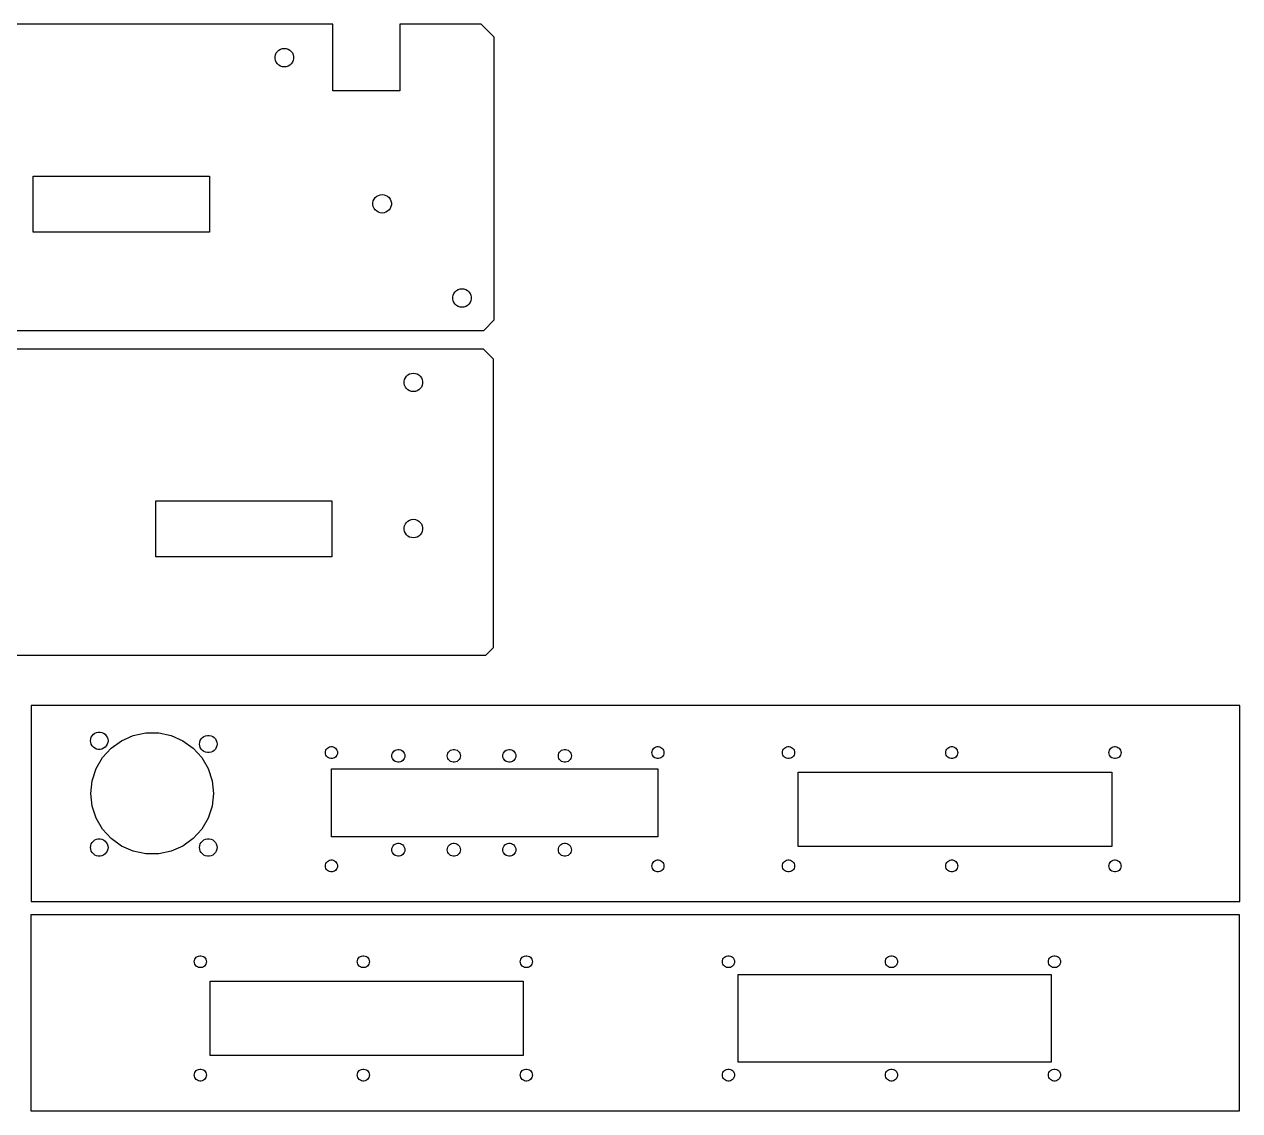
# Model space of a CAD drawing. Extents: x -131 to 1160, y 6 to 376.
# Drawn here: x 787.3 to 1159.7, y 26 to 358.7 of the extents above; entities that cross this region are included whole.
import ezdxf

# ---------------------------------------------------------------- set-up
doc = ezdxf.new("R2010")
doc.units = 0
doc.layers.add('Layer_1', color=7, linetype='CONTINUOUS')

msp = doc.modelspace()

# ---------------------------------------------------------------- linework, layer by layer
at = {"layer": 'Layer_1', "color": 7}
for points in [[(525.197917, 264.953857), (928.064353, 264.953857), (931.310367, 268.186669), (931.310367, 354.726657), (927.315239, 358.705498), (902.345716, 358.705498), (902.345716, 338.313878), (881.870696, 338.313878), (881.870696, 358.705498), (525.946979, 358.705498), (522.808729, 355.580118), (522.808729, 267.333202)], [(864.158297, 348.806126), (864.280985, 349.386037), (864.523713, 349.927147), (864.873281, 350.406606), (865.315744, 350.803497), (865.831072, 351.099756), (866.396434, 351.282845), (866.988704, 351.344546), (867.580947, 351.282845), (868.146282, 351.099756), (868.661638, 350.803497), (869.104101, 350.406606), (869.453642, 349.927147), (869.696397, 349.386037), (869.819058, 348.806126), (869.819058, 348.213247), (869.696397, 347.633336), (869.453642, 347.092226), (869.104101, 346.612778), (868.661638, 346.215876), (868.146282, 345.919246), (867.580947, 345.736157), (866.988704, 345.674457), (866.396434, 345.736157), (865.831072, 345.919246), (865.315744, 346.215876), (864.873281, 346.612778), (864.523713, 347.092226), (864.280985, 347.633336), (864.158297, 348.213247)], [(790.082663, 312.202678), (844.016865, 312.202678), (844.016865, 295.093629), (790.082663, 295.093629)], [(894.121751, 304.044058), (894.244439, 304.623966), (894.487167, 305.165076), (894.836735, 305.644527), (895.279198, 306.041426), (895.794526, 306.337685), (896.359862, 306.520785), (896.952158, 306.582486), (897.544401, 306.520785), (898.109736, 306.337685), (898.625092, 306.041426), (899.067555, 305.644527), (899.417096, 305.165076), (899.659824, 304.623966), (899.782512, 304.044058), (899.782512, 303.451177), (899.659824, 302.871276), (899.417096, 302.330156), (899.067555, 301.850707), (898.625092, 301.453808), (898.109736, 301.157168), (897.544401, 300.974065), (896.952158, 300.912367), (896.359862, 300.974065), (895.794526, 301.157168), (895.279198, 301.453808), (894.836735, 301.850707), (894.487167, 302.330156), (894.244439, 302.871276), (894.121751, 303.451177)], [(918.5919, 275.197386), (918.714587, 275.777326), (918.957316, 276.318426), (919.306857, 276.797904), (919.749319, 277.194779), (920.264701, 277.491059), (920.83001, 277.674151), (921.422306, 277.735852), (922.014576, 277.674151), (922.579885, 277.491059), (923.095214, 277.194779), (923.537676, 276.797904), (923.887244, 276.318426), (924.129973, 275.777326), (924.25266, 275.197386), (924.25266, 274.604534), (924.129973, 274.024621), (923.887244, 273.483521), (923.537676, 273.00407), (923.095214, 272.607168), (922.579885, 272.310517), (922.014576, 272.127426), (921.422306, 272.065725), (920.83001, 272.127426), (920.264701, 272.310517), (919.749319, 272.607168), (919.306857, 273.00407), (918.957316, 273.483521), (918.714587, 274.024621), (918.5919, 274.604534)], [(927.964394, 259.253748), (572.040755, 259.253748), (572.040755, 238.862136), (551.56571, 238.862136), (551.56571, 259.253748), (526.596187, 259.253748), (522.601031, 255.274878), (522.601031, 168.734919), (525.847098, 165.502107), (928.713482, 165.502107), (931.10267, 167.881558), (931.10267, 256.128246)], [(909.363603, 248.761577), (909.239778, 248.181896), (908.997817, 247.640487), (908.647879, 247.160985), (908.205654, 246.764396), (907.690246, 246.468137), (907.124355, 246.285037), (906.532509, 246.223037), (905.940689, 246.285037), (905.374666, 246.468137), (904.859337, 246.764396), (904.417059, 247.160985), (904.067121, 247.640487), (903.82516, 248.181896), (903.701335, 248.761577), (903.701335, 249.354267), (903.82516, 249.933996), (904.067121, 250.475407), (904.417059, 250.954856), (904.859337, 251.351456), (905.374666, 251.647715), (905.940689, 251.830818), (906.532509, 251.892817), (907.124355, 251.830818), (907.690246, 251.647715), (908.205654, 251.351456), (908.647879, 250.954856), (908.997817, 250.475407), (909.239778, 249.933996), (909.363603, 249.354267)], [(881.563118, 195.641879), (827.628917, 195.641879), (827.628917, 212.750957), (881.563118, 212.750957)], [(909.363603, 203.999567), (909.239778, 203.419846), (908.997817, 202.878437), (908.647879, 202.398975), (908.205654, 202.002386), (907.690246, 201.706137), (907.124355, 201.523046), (906.532509, 201.461046), (905.940689, 201.523046), (905.374666, 201.706137), (904.859337, 202.002386), (904.417059, 202.398975), (904.067121, 202.878437), (903.82516, 203.419846), (903.701335, 203.999567), (903.701335, 204.592226), (903.82516, 205.171946), (904.067121, 205.713355), (904.417059, 206.192807), (904.859337, 206.589406), (905.374666, 206.885666), (905.940689, 207.068768), (906.532509, 207.130768), (907.124355, 207.068768), (907.690246, 206.885666), (908.205654, 206.589406), (908.647879, 206.192807), (908.997817, 205.713355), (909.239778, 205.171946), (909.363603, 204.592226)], [(1159.650494, 150.085712), (789.408452, 150.085712), (789.408452, 90.073688), (1159.650494, 90.073688)], [(810.010392, 136.669194), (809.461831, 136.784843), (808.949386, 137.011115), (808.495732, 137.337955), (808.120367, 137.751366), (807.839936, 138.232934), (807.666634, 138.761969), (807.607631, 139.315107), (807.666634, 139.868218), (807.839936, 140.397173), (808.120367, 140.878821), (808.495732, 141.292126), (808.949386, 141.619072), (809.461831, 141.845264), (810.010392, 141.960914), (810.571256, 141.960914), (811.119816, 141.845264), (811.632182, 141.619072), (812.085942, 141.292126), (812.46128, 140.878821), (812.741686, 140.397173), (812.915014, 139.868218), (812.974043, 139.315107), (812.915014, 138.761969), (812.741686, 138.232934), (812.46128, 137.751366), (812.085942, 137.337955), (811.632182, 137.011115), (811.119816, 136.784843), (810.571256, 136.669194)], [(824.568164, 104.671438), (820.724932, 105.481539), (817.135621, 107.066288), (813.95697, 109.356468), (811.327832, 112.251936), (809.363433, 115.626299), (808.149207, 119.331763), (807.738547, 123.206771), (808.149207, 127.081673), (809.363433, 130.787268), (811.327832, 134.161526), (813.95697, 137.056994), (817.135621, 139.347068), (820.724932, 140.931896), (824.568164, 141.741918), (828.4972, 141.741918), (832.340326, 140.931896), (835.929743, 139.347068), (839.108394, 137.056994), (841.7374, 134.161526), (843.701931, 130.787268), (844.916078, 127.081673), (845.326817, 123.206771), (844.916078, 119.331763), (843.701931, 115.626299), (841.7374, 112.251936), (839.108394, 109.356468), (835.929743, 107.066288), (832.340326, 105.481539), (828.4972, 104.671438)], [(843.424198, 135.677483), (842.875637, 135.793132), (842.363192, 136.019298), (841.909538, 136.346244), (841.534173, 136.759549), (841.253741, 137.241223), (841.080413, 137.770258), (841.021437, 138.32329), (841.080413, 138.876401), (841.253741, 139.405462), (841.534173, 139.887004), (841.909538, 140.300415), (842.363192, 140.627255), (842.875637, 140.853553), (843.424198, 140.969176), (843.985062, 140.969176), (844.533622, 140.853553), (845.045988, 140.627255), (845.499722, 140.300415), (845.87506, 139.887004), (846.155492, 139.405462), (846.32882, 138.876401), (846.387822, 138.32329), (846.32882, 137.770258), (846.155492, 137.241223), (845.87506, 136.759549), (845.499722, 136.346244), (845.045988, 136.019298), (844.533622, 135.793132), (843.985062, 135.677483)], [(881.225483, 133.870352), (880.847129, 133.94933), (880.493805, 134.105355), (880.180882, 134.330833), (879.92204, 134.615895), (879.72863, 134.948026), (879.609117, 135.31286), (879.569112, 135.694363), (879.609117, 136.075786), (879.72863, 136.440594), (879.92204, 136.772752), (880.180882, 137.057788), (880.493805, 137.283186), (880.847129, 137.439211), (881.225483, 137.519168), (881.612331, 137.519168), (881.990685, 137.439211), (882.344009, 137.283186), (882.656959, 137.057788), (882.915774, 136.772752), (883.109079, 136.440594), (883.228697, 136.075786), (883.268728, 135.694363), (883.228697, 135.31286), (883.109079, 134.948026), (882.915774, 134.615895), (882.656959, 134.330833), (882.344009, 134.105355), (881.990685, 133.94933), (881.612331, 133.870352)], [(901.712197, 132.730712), (901.303178, 132.816675), (900.92112, 132.985294), (900.583088, 133.229081), (900.303053, 133.537215), (900.094006, 133.896334), (899.965021, 134.290749), (899.921021, 134.703155), (899.965021, 135.115561), (900.094006, 135.509949), (900.303053, 135.869094), (900.583088, 136.177228), (900.92112, 136.420909), (901.303178, 136.589634), (901.712197, 136.675597), (902.130265, 136.675597), (902.539311, 136.589634), (902.92137, 136.420909), (903.259375, 136.177228), (903.53941, 135.869094), (903.748431, 135.509949), (903.877468, 135.115561), (903.921468, 134.703155), (903.877468, 134.290749), (903.748431, 133.896334), (903.53941, 133.537215), (903.259375, 133.229081), (902.92137, 132.985294), (902.539311, 132.816675), (902.130265, 132.730712)], [(918.714137, 132.730712), (918.305091, 132.816675), (917.923059, 132.985294), (917.585028, 133.229081), (917.304993, 133.537215), (917.095972, 133.896334), (916.966935, 134.290749), (916.922934, 134.703155), (916.966935, 135.115561), (917.095972, 135.509949), (917.304993, 135.869094), (917.585028, 136.177228), (917.923059, 136.420909), (918.305091, 136.589634), (918.714137, 136.675597), (919.132205, 136.675597), (919.541251, 136.589634), (919.923283, 136.420909), (920.261315, 136.177228), (920.54135, 135.869094), (920.75037, 135.509949), (920.879408, 135.115561), (920.923408, 134.703155), (920.879408, 134.290749), (920.75037, 133.896334), (920.54135, 133.537215), (920.261315, 133.229081), (919.923283, 132.985294), (919.541251, 132.816675), (919.132205, 132.730712)], [(935.716077, 132.730712), (935.307031, 132.816675), (934.924973, 132.985294), (934.586941, 133.229081), (934.306906, 133.537215), (934.097885, 133.896334), (933.968874, 134.290749), (933.924874, 134.703155), (933.968874, 135.115561), (934.097885, 135.509949), (934.306906, 135.869094), (934.586941, 136.177228), (934.924973, 136.420909), (935.307031, 136.589634), (935.716077, 136.675597), (936.134119, 136.675597), (936.543164, 136.589634), (936.925223, 136.420909), (937.263228, 136.177228), (937.543263, 135.869094), (937.752284, 135.509949), (937.881321, 135.115561), (937.925321, 134.703155), (937.881321, 134.290749), (937.752284, 133.896334), (937.543263, 133.537215), (937.263228, 133.229081), (936.925223, 132.985294), (936.543164, 132.816675), (936.134119, 132.730712)], [(952.71799, 132.730712), (952.308944, 132.816675), (951.926912, 132.985294), (951.588881, 133.229081), (951.308846, 133.537215), (951.099825, 133.896334), (950.970788, 134.290749), (950.926787, 134.703155), (950.970788, 135.115561), (951.099825, 135.509949), (951.308846, 135.869094), (951.588881, 136.177228), (951.926912, 136.420909), (952.308944, 136.589634), (952.71799, 136.675597), (953.136058, 136.675597), (953.545104, 136.589634), (953.927136, 136.420909), (954.265168, 136.177228), (954.545203, 135.869094), (954.75425, 135.509949), (954.883261, 135.115561), (954.927261, 134.703155), (954.883261, 134.290749), (954.75425, 133.896334), (954.545203, 133.537215), (954.265168, 133.229081), (953.927136, 132.985294), (953.545104, 132.816675), (953.136058, 132.730712)], [(981.237242, 133.870352), (980.8582, 133.94933), (980.505167, 134.105355), (980.192112, 134.330833), (979.933111, 134.615895), (979.740071, 134.948026), (979.620056, 135.31286), (979.580051, 135.694363), (979.620056, 136.075786), (979.740071, 136.440594), (979.933111, 136.772752), (980.192112, 137.057788), (980.505167, 137.283186), (980.8582, 137.439211), (981.237242, 137.519168), (981.623296, 137.519168), (982.002338, 137.439211), (982.355372, 137.283186), (982.6684, 137.057788), (982.927427, 136.772752), (983.120441, 136.440594), (983.240456, 136.075786), (983.280461, 135.694363), (983.240456, 135.31286), (983.120441, 134.948026), (982.927427, 134.615895), (982.6684, 134.330833), (982.355372, 134.105355), (982.002338, 133.94933), (981.623296, 133.870352)], [(1021.241793, 133.870352), (1020.862751, 133.94933), (1020.509717, 134.105355), (1020.196662, 134.330833), (1019.937635, 134.615895), (1019.744595, 134.948026), (1019.62458, 135.31286), (1019.584575, 135.694363), (1019.62458, 136.075786), (1019.744595, 136.440594), (1019.937635, 136.772752), (1020.196662, 137.057788), (1020.509717, 137.283186), (1020.862751, 137.439211), (1021.241793, 137.519168), (1021.62782, 137.519168), (1022.006888, 137.439211), (1022.359922, 137.283186), (1022.67295, 137.057788), (1022.931977, 136.772752), (1023.124991, 136.440594), (1023.245006, 136.075786), (1023.285011, 135.694363), (1023.245006, 135.31286), (1023.124991, 134.948026), (1022.931977, 134.615895), (1022.67295, 134.330833), (1022.359922, 134.105355), (1022.006888, 133.94933), (1021.62782, 133.870352)], [(1071.247461, 133.870352), (1070.868419, 133.94933), (1070.515385, 134.105355), (1070.202356, 134.330833), (1069.943303, 134.615895), (1069.750289, 134.948026), (1069.630274, 135.31286), (1069.590269, 135.694363), (1069.630274, 136.075786), (1069.750289, 136.440594), (1069.943303, 136.772752), (1070.202356, 137.057788), (1070.515385, 137.283186), (1070.868419, 137.439211), (1071.247461, 137.519168), (1071.633488, 137.519168), (1072.012556, 137.439211), (1072.36559, 137.283186), (1072.678645, 137.057788), (1072.937645, 136.772752), (1073.130659, 136.440594), (1073.250674, 136.075786), (1073.290679, 135.694363), (1073.250674, 135.31286), (1073.130659, 134.948026), (1072.937645, 134.615895), (1072.678645, 134.330833), (1072.36559, 134.105355), (1072.012556, 133.94933), (1071.633488, 133.870352)], [(1121.253129, 133.870352), (1120.874113, 133.94933), (1120.521053, 134.105355), (1120.208024, 134.330833), (1119.948971, 134.615895), (1119.755957, 134.948026), (1119.635942, 135.31286), (1119.595937, 135.694363), (1119.635942, 136.075786), (1119.755957, 136.440594), (1119.948971, 136.772752), (1120.208024, 137.057788), (1120.521053, 137.283186), (1120.874113, 137.439211), (1121.253129, 137.519168), (1121.639182, 137.519168), (1122.018224, 137.439211), (1122.371284, 137.283186), (1122.684313, 137.057788), (1122.943313, 136.772752), (1123.136353, 136.440594), (1123.256368, 136.075786), (1123.296373, 135.694363), (1123.256368, 135.31286), (1123.136353, 134.948026), (1122.943313, 134.615895), (1122.684313, 134.330833), (1122.371284, 134.105355), (1122.018224, 133.94933), (1121.639182, 133.870352)], [(881.418894, 109.909077), (881.418894, 130.736283), (981.430256, 130.736283), (981.430256, 109.909077)], [(1024.435155, 106.933837), (1024.435155, 129.744466), (1120.446044, 129.744466), (1120.446044, 106.933837)], [(810.010392, 103.994369), (809.461831, 104.110019), (808.949386, 104.336211), (808.495732, 104.663157), (808.120367, 105.076542), (807.839936, 105.55811), (807.666634, 106.087144), (807.607631, 106.640282), (807.666634, 107.193314), (807.839936, 107.722349), (808.120367, 108.203917), (808.495732, 108.617328), (808.949386, 108.944247), (809.461831, 109.17044), (810.010392, 109.286089), (810.571256, 109.286089), (811.119816, 109.17044), (811.632182, 108.944247), (812.085942, 108.617328), (812.46128, 108.203917), (812.741686, 107.722349), (812.915014, 107.193314), (812.974043, 106.640282), (812.915014, 106.087144), (812.741686, 105.55811), (812.46128, 105.076542), (812.085942, 104.663157), (811.632182, 104.336211), (811.119816, 104.110019), (810.571256, 103.994369)], [(843.424198, 103.994369), (842.875637, 104.110019), (842.363192, 104.336211), (841.909538, 104.663157), (841.534173, 105.076542), (841.253741, 105.55811), (841.080413, 106.087144), (841.021437, 106.640282), (841.080413, 107.193314), (841.253741, 107.722349), (841.534173, 108.203917), (841.909538, 108.617328), (842.363192, 108.944247), (842.875637, 109.17044), (843.424198, 109.286089), (843.985062, 109.286089), (844.533622, 109.17044), (845.045988, 108.944247), (845.499722, 108.617328), (845.87506, 108.203917), (846.155492, 107.722349), (846.32882, 107.193314), (846.387822, 106.640282), (846.32882, 106.087144), (846.155492, 105.55811), (845.87506, 105.076542), (845.499722, 104.663157), (845.045988, 104.336211), (844.533622, 104.110019), (843.985062, 103.994369)], [(901.712197, 103.969499), (901.303178, 104.055462), (900.92112, 104.224081), (900.583088, 104.467841), (900.303053, 104.776001), (900.094006, 105.13512), (899.965021, 105.529535), (899.921021, 105.941941), (899.965021, 106.35432), (900.094006, 106.748735), (900.303053, 107.107854), (900.583088, 107.416014), (900.92112, 107.659695), (901.303178, 107.82842), (901.712197, 107.914357), (902.130265, 107.914357), (902.539311, 107.82842), (902.92137, 107.659695), (903.259375, 107.416014), (903.53941, 107.107854), (903.748431, 106.748735), (903.877468, 106.35432), (903.921468, 105.941941), (903.877468, 105.529535), (903.748431, 105.13512), (903.53941, 104.776001), (903.259375, 104.467841), (902.92137, 104.224081), (902.539311, 104.055462), (902.130265, 103.969499)], [(918.714137, 103.969499), (918.305091, 104.055462), (917.923059, 104.224081), (917.585028, 104.467841), (917.304993, 104.776001), (917.095972, 105.13512), (916.966935, 105.529535), (916.922934, 105.941941), (916.966935, 106.35432), (917.095972, 106.748735), (917.304993, 107.107854), (917.585028, 107.416014), (917.923059, 107.659695), (918.305091, 107.82842), (918.714137, 107.914357), (919.132205, 107.914357), (919.541251, 107.82842), (919.923283, 107.659695), (920.261315, 107.416014), (920.54135, 107.107854), (920.75037, 106.748735), (920.879408, 106.35432), (920.923408, 105.941941), (920.879408, 105.529535), (920.75037, 105.13512), (920.54135, 104.776001), (920.261315, 104.467841), (919.923283, 104.224081), (919.541251, 104.055462), (919.132205, 103.969499)], [(935.716077, 103.969499), (935.307031, 104.055462), (934.924973, 104.224081), (934.586941, 104.467841), (934.306906, 104.776001), (934.097885, 105.13512), (933.968874, 105.529535), (933.924874, 105.941941), (933.968874, 106.35432), (934.097885, 106.748735), (934.306906, 107.107854), (934.586941, 107.416014), (934.924973, 107.659695), (935.307031, 107.82842), (935.716077, 107.914357), (936.134119, 107.914357), (936.543164, 107.82842), (936.925223, 107.659695), (937.263228, 107.416014), (937.543263, 107.107854), (937.752284, 106.748735), (937.881321, 106.35432), (937.925321, 105.941941), (937.881321, 105.529535), (937.752284, 105.13512), (937.543263, 104.776001), (937.263228, 104.467841), (936.925223, 104.224081), (936.543164, 104.055462), (936.134119, 103.969499)], [(952.71799, 103.969499), (952.308944, 104.055462), (951.926912, 104.224081), (951.588881, 104.467841), (951.308846, 104.776001), (951.099825, 105.13512), (950.970788, 105.529535), (950.926787, 105.941941), (950.970788, 106.35432), (951.099825, 106.748735), (951.308846, 107.107854), (951.588881, 107.416014), (951.926912, 107.659695), (952.308944, 107.82842), (952.71799, 107.914357), (953.136058, 107.914357), (953.545104, 107.82842), (953.927136, 107.659695), (954.265168, 107.416014), (954.545203, 107.107854), (954.75425, 106.748735), (954.883261, 106.35432), (954.927261, 105.941941), (954.883261, 105.529535), (954.75425, 105.13512), (954.545203, 104.776001), (954.265168, 104.467841), (953.927136, 104.224081), (953.545104, 104.055462), (953.136058, 103.969499)], [(881.225483, 99.158659), (880.847129, 99.237611), (880.493805, 99.39353), (880.180882, 99.619034), (879.92204, 99.904096), (879.72863, 100.236228), (879.609117, 100.601035), (879.569112, 100.982459), (879.609117, 101.363961), (879.72863, 101.728795), (879.92204, 102.060927), (880.180882, 102.345989), (880.493805, 102.571387), (880.847129, 102.727412), (881.225483, 102.807369), (881.612331, 102.807369), (881.990685, 102.727412), (882.344009, 102.571387), (882.656959, 102.345989), (882.915774, 102.060927), (883.109079, 101.728795), (883.228697, 101.363961), (883.268728, 100.982459), (883.228697, 100.601035), (883.109079, 100.236228), (882.915774, 99.904096), (882.656959, 99.619034), (882.344009, 99.39353), (881.990685, 99.237611), (881.612331, 99.158659)], [(981.237242, 99.158659), (980.8582, 99.237611), (980.505167, 99.39353), (980.192112, 99.619034), (979.933111, 99.904096), (979.740071, 100.236228), (979.620056, 100.601035), (979.580051, 100.982459), (979.620056, 101.363961), (979.740071, 101.728795), (979.933111, 102.060927), (980.192112, 102.345989), (980.505167, 102.571387), (980.8582, 102.727412), (981.237242, 102.807369), (981.623296, 102.807369), (982.002338, 102.727412), (982.355372, 102.571387), (982.6684, 102.345989), (982.927427, 102.060927), (983.120441, 101.728795), (983.240456, 101.363961), (983.280461, 100.982459), (983.240456, 100.601035), (983.120441, 100.236228), (982.927427, 99.904096), (982.6684, 99.619034), (982.355372, 99.39353), (982.002338, 99.237611), (981.623296, 99.158659)], [(1021.241793, 99.158659), (1020.862751, 99.237611), (1020.509717, 99.39353), (1020.196662, 99.619034), (1019.937635, 99.904096), (1019.744595, 100.236228), (1019.62458, 100.601035), (1019.584575, 100.982459), (1019.62458, 101.363961), (1019.744595, 101.728795), (1019.937635, 102.060927), (1020.196662, 102.345989), (1020.509717, 102.571387), (1020.862751, 102.727412), (1021.241793, 102.807369), (1021.62782, 102.807369), (1022.006888, 102.727412), (1022.359922, 102.571387), (1022.67295, 102.345989), (1022.931977, 102.060927), (1023.124991, 101.728795), (1023.245006, 101.363961), (1023.285011, 100.982459), (1023.245006, 100.601035), (1023.124991, 100.236228), (1022.931977, 99.904096), (1022.67295, 99.619034), (1022.359922, 99.39353), (1022.006888, 99.237611), (1021.62782, 99.158659)], [(1071.247461, 99.158659), (1070.868419, 99.237611), (1070.515385, 99.39353), (1070.202356, 99.619034), (1069.943303, 99.904096), (1069.750289, 100.236228), (1069.630274, 100.601035), (1069.590269, 100.982459), (1069.630274, 101.363961), (1069.750289, 101.728795), (1069.943303, 102.060927), (1070.202356, 102.345989), (1070.515385, 102.571387), (1070.868419, 102.727412), (1071.247461, 102.807369), (1071.633488, 102.807369), (1072.012556, 102.727412), (1072.36559, 102.571387), (1072.678645, 102.345989), (1072.937645, 102.060927), (1073.130659, 101.728795), (1073.250674, 101.363961), (1073.290679, 100.982459), (1073.250674, 100.601035), (1073.130659, 100.236228), (1072.937645, 99.904096), (1072.678645, 99.619034), (1072.36559, 99.39353), (1072.012556, 99.237611), (1071.633488, 99.158659)], [(1121.253129, 99.158659), (1120.874113, 99.237611), (1120.521053, 99.39353), (1120.208024, 99.619034), (1119.948971, 99.904096), (1119.755957, 100.236228), (1119.635942, 100.601035), (1119.595937, 100.982459), (1119.635942, 101.363961), (1119.755957, 101.728795), (1119.948971, 102.060927), (1120.208024, 102.345989), (1120.521053, 102.571387), (1120.874113, 102.727412), (1121.253129, 102.807369), (1121.639182, 102.807369), (1122.018224, 102.727412), (1122.371284, 102.571387), (1122.684313, 102.345989), (1122.943313, 102.060927), (1123.136353, 101.728795), (1123.256368, 101.363961), (1123.296373, 100.982459), (1123.256368, 100.601035), (1123.136353, 100.236228), (1122.943313, 99.904096), (1122.684313, 99.619034), (1122.371284, 99.39353), (1122.018224, 99.237611), (1121.639182, 99.158659)], [(1159.579241, 86.056757), (789.336856, 86.056757), (789.336856, 26.044362), (1159.579241, 26.044362)], [(841.073904, 69.841344), (840.696132, 69.920322), (840.343284, 70.076347), (840.030811, 70.301931), (839.772339, 70.586887), (839.57922, 70.919124), (839.459866, 71.283932), (839.419941, 71.665355), (839.459866, 72.046858), (839.57922, 72.411692), (839.772339, 72.743823), (840.030811, 73.028885), (840.343284, 73.254363), (840.696132, 73.410282), (841.073904, 73.490239), (841.460196, 73.490239), (841.837994, 73.410282), (842.190816, 73.254363), (842.503289, 73.028885), (842.761761, 72.743823), (842.954774, 72.411692), (843.074234, 72.046858), (843.114159, 71.665355), (843.074234, 71.283932), (842.954774, 70.919124), (842.761761, 70.586887), (842.503289, 70.301931), (842.190816, 70.076347), (841.837994, 69.920322), (841.460196, 69.841344)], [(891.007182, 69.841344), (890.628722, 69.920322), (890.276165, 70.076347), (889.963612, 70.301931), (889.704929, 70.586887), (889.512207, 70.919124), (889.392377, 71.283932), (889.352425, 71.665355), (889.392377, 72.046858), (889.512207, 72.411692), (889.704929, 72.743823), (889.963612, 73.028885), (890.276165, 73.254363), (890.628722, 73.410282), (891.007182, 73.490239), (891.39268, 73.490239), (891.771166, 73.410282), (892.123697, 73.254363), (892.436276, 73.028885), (892.694933, 72.743823), (892.887682, 72.411692), (893.007511, 72.046858), (893.047464, 71.665355), (893.007511, 71.283932), (892.887682, 70.919124), (892.694933, 70.586887), (892.436276, 70.301931), (892.123697, 70.076347), (891.771166, 69.920322), (891.39268, 69.841344)], [(940.94009, 69.841344), (940.561603, 69.920322), (940.209072, 70.076347), (939.896494, 70.301931), (939.637837, 70.586887), (939.445088, 70.919124), (939.325258, 71.283932), (939.285306, 71.665355), (939.325258, 72.046858), (939.445088, 72.411692), (939.637837, 72.743823), (939.896494, 73.028885), (940.209072, 73.254363), (940.561603, 73.410282), (940.94009, 73.490239), (941.325587, 73.490239), (941.704048, 73.410282), (942.056605, 73.254363), (942.369157, 73.028885), (942.62784, 72.743823), (942.820563, 72.411692), (942.940393, 72.046858), (942.980345, 71.665355), (942.940393, 71.283932), (942.820563, 70.919124), (942.62784, 70.586887), (942.369157, 70.301931), (942.056605, 70.076347), (941.704048, 69.920322), (941.325587, 69.841344)], [(1002.856876, 69.841344), (1002.478389, 69.920322), (1002.125859, 70.076347), (1001.81328, 70.301931), (1001.554623, 70.586887), (1001.361901, 70.919124), (1001.242044, 71.283932), (1001.202119, 71.665355), (1001.242044, 72.046858), (1001.361901, 72.411692), (1001.554623, 72.743823), (1001.81328, 73.028885), (1002.125859, 73.254363), (1002.478389, 73.410282), (1002.856876, 73.490239), (1003.242347, 73.490239), (1003.620834, 73.410282), (1003.973365, 73.254363), (1004.28597, 73.028885), (1004.5446, 72.743823), (1004.737349, 72.411692), (1004.857205, 72.046858), (1004.897131, 71.665355), (1004.857205, 71.283932), (1004.737349, 70.919124), (1004.5446, 70.586887), (1004.28597, 70.301931), (1003.973365, 70.076347), (1003.620834, 69.920322), (1003.242347, 69.841344)], [(1052.789757, 69.841344), (1052.41127, 69.920322), (1052.05874, 70.076347), (1051.746187, 70.301931), (1051.487504, 70.586887), (1051.294782, 70.919124), (1051.174952, 71.283932), (1051.135, 71.665355), (1051.174952, 72.046858), (1051.294782, 72.411692), (1051.487504, 72.743823), (1051.746187, 73.028885), (1052.05874, 73.254363), (1052.41127, 73.410282), (1052.789757, 73.490239), (1053.175228, 73.490239), (1053.553741, 73.410282), (1053.906246, 73.254363), (1054.218851, 73.028885), (1054.477481, 72.743823), (1054.670256, 72.411692), (1054.790086, 72.046858), (1054.830038, 71.665355), (1054.790086, 71.283932), (1054.670256, 70.919124), (1054.477481, 70.586887), (1054.218851, 70.301931), (1053.906246, 70.076347), (1053.553741, 69.920322), (1053.175228, 69.841344)], [(1102.722664, 69.841344), (1102.344151, 69.920322), (1101.991647, 70.076347), (1101.679068, 70.301931), (1101.420412, 70.586887), (1101.227663, 70.919124), (1101.107833, 71.283932), (1101.067881, 71.665355), (1101.107833, 72.046858), (1101.227663, 72.411692), (1101.420412, 72.743823), (1101.679068, 73.028885), (1101.991647, 73.254363), (1102.344151, 73.410282), (1102.722664, 73.490239), (1103.108136, 73.490239), (1103.486622, 73.410282), (1103.839153, 73.254363), (1104.151732, 73.028885), (1104.410389, 72.743823), (1104.603138, 72.411692), (1104.722967, 72.046858), (1104.762919, 71.665355), (1104.722967, 71.283932), (1104.603138, 70.919124), (1104.410389, 70.586887), (1104.151732, 70.301931), (1103.839153, 70.076347), (1103.486622, 69.920322), (1103.108136, 69.841344)], [(1006.045581, 40.92101), (1006.045581, 67.699013), (1101.916744, 67.699013), (1101.916744, 40.92101)], [(844.263033, 42.904538), (844.263033, 65.715379), (940.134169, 65.715379), (940.134169, 42.904538)], [(841.073904, 35.129175), (840.696132, 35.208127), (840.343284, 35.364151), (840.030811, 35.58955), (839.772339, 35.874612), (839.57922, 36.206744), (839.459866, 36.571657), (839.419941, 36.95308), (839.459866, 37.334477), (839.57922, 37.699417), (839.772339, 38.031548), (840.030811, 38.31661), (840.343284, 38.541983), (840.696132, 38.698007), (841.073904, 38.777964), (841.460196, 38.777964), (841.837994, 38.698007), (842.190816, 38.541983), (842.503289, 38.31661), (842.761761, 38.031548), (842.954774, 37.699417), (843.074234, 37.334477), (843.114159, 36.95308), (843.074234, 36.571657), (842.954774, 36.206744), (842.761761, 35.874612), (842.503289, 35.58955), (842.190816, 35.364151), (841.837994, 35.208127), (841.460196, 35.129175)], [(891.007182, 35.129175), (890.628722, 35.208127), (890.276165, 35.364151), (889.963612, 35.58955), (889.704929, 35.874612), (889.512207, 36.206744), (889.392377, 36.571657), (889.352425, 36.95308), (889.392377, 37.334477), (889.512207, 37.699417), (889.704929, 38.031548), (889.963612, 38.31661), (890.276165, 38.541983), (890.628722, 38.698007), (891.007182, 38.777964), (891.39268, 38.777964), (891.771166, 38.698007), (892.123697, 38.541983), (892.436276, 38.31661), (892.694933, 38.031548), (892.887682, 37.699417), (893.007511, 37.334477), (893.047464, 36.95308), (893.007511, 36.571657), (892.887682, 36.206744), (892.694933, 35.874612), (892.436276, 35.58955), (892.123697, 35.364151), (891.771166, 35.208127), (891.39268, 35.129175)], [(940.94009, 35.129175), (940.561603, 35.208127), (940.209072, 35.364151), (939.896494, 35.58955), (939.637837, 35.874612), (939.445088, 36.206744), (939.325258, 36.571657), (939.285306, 36.95308), (939.325258, 37.334477), (939.445088, 37.699417), (939.637837, 38.031548), (939.896494, 38.31661), (940.209072, 38.541983), (940.561603, 38.698007), (940.94009, 38.777964), (941.325587, 38.777964), (941.704047, 38.698007), (942.056605, 38.541983), (942.369157, 38.31661), (942.62784, 38.031548), (942.820563, 37.699417), (942.940392, 37.334477), (942.980345, 36.95308), (942.940392, 36.571657), (942.820563, 36.206744), (942.62784, 35.874612), (942.369157, 35.58955), (942.056605, 35.364151), (941.704047, 35.208127), (941.325587, 35.129175)], [(1002.856876, 35.129175), (1002.478389, 35.208127), (1002.125859, 35.364151), (1001.81328, 35.58955), (1001.554623, 35.874612), (1001.361901, 36.206744), (1001.242044, 36.571657), (1001.202119, 36.95308), (1001.242044, 37.334477), (1001.361901, 37.699417), (1001.554623, 38.031548), (1001.81328, 38.31661), (1002.125859, 38.541983), (1002.478389, 38.698007), (1002.856876, 38.777964), (1003.242347, 38.777964), (1003.620834, 38.698007), (1003.973365, 38.541983), (1004.28597, 38.31661), (1004.5446, 38.031548), (1004.737349, 37.699417), (1004.857205, 37.334477), (1004.897131, 36.95308), (1004.857205, 36.571657), (1004.737349, 36.206744), (1004.5446, 35.874612), (1004.28597, 35.58955), (1003.973365, 35.364151), (1003.620834, 35.208127), (1003.242347, 35.129175)], [(1052.789757, 35.129175), (1052.41127, 35.208127), (1052.05874, 35.364151), (1051.746187, 35.58955), (1051.487504, 35.874612), (1051.294782, 36.206744), (1051.174952, 36.571657), (1051.135, 36.95308), (1051.174952, 37.334477), (1051.294782, 37.699417), (1051.487504, 38.031548), (1051.746187, 38.31661), (1052.05874, 38.541983), (1052.41127, 38.698007), (1052.789757, 38.777964), (1053.175228, 38.777964), (1053.553741, 38.698007), (1053.906246, 38.541983), (1054.218851, 38.31661), (1054.477481, 38.031548), (1054.670256, 37.699417), (1054.790086, 37.334477), (1054.830038, 36.95308), (1054.790086, 36.571657), (1054.670256, 36.206744), (1054.477481, 35.874612), (1054.218851, 35.58955), (1053.906246, 35.364151), (1053.553741, 35.208127), (1053.175228, 35.129175)], [(1102.722664, 35.129175), (1102.344151, 35.208127), (1101.991647, 35.364151), (1101.679068, 35.58955), (1101.420412, 35.874612), (1101.227663, 36.206744), (1101.107833, 36.571657), (1101.067881, 36.95308), (1101.107833, 37.334477), (1101.227663, 37.699417), (1101.420412, 38.031548), (1101.679068, 38.31661), (1101.991647, 38.541983), (1102.344151, 38.698007), (1102.722664, 38.777964), (1103.108136, 38.777964), (1103.486622, 38.698007), (1103.839153, 38.541983), (1104.151732, 38.31661), (1104.410389, 38.031548), (1104.603138, 37.699417), (1104.722967, 37.334477), (1104.762919, 36.95308), (1104.722967, 36.571657), (1104.603138, 36.206744), (1104.410389, 35.874612), (1104.151732, 35.58955), (1103.839153, 35.364151), (1103.486622, 35.208127), (1103.108136, 35.129175)]]:
    msp.add_lwpolyline(points, close=True, dxfattribs=at)

doc.saveas('drawing.dxf')
